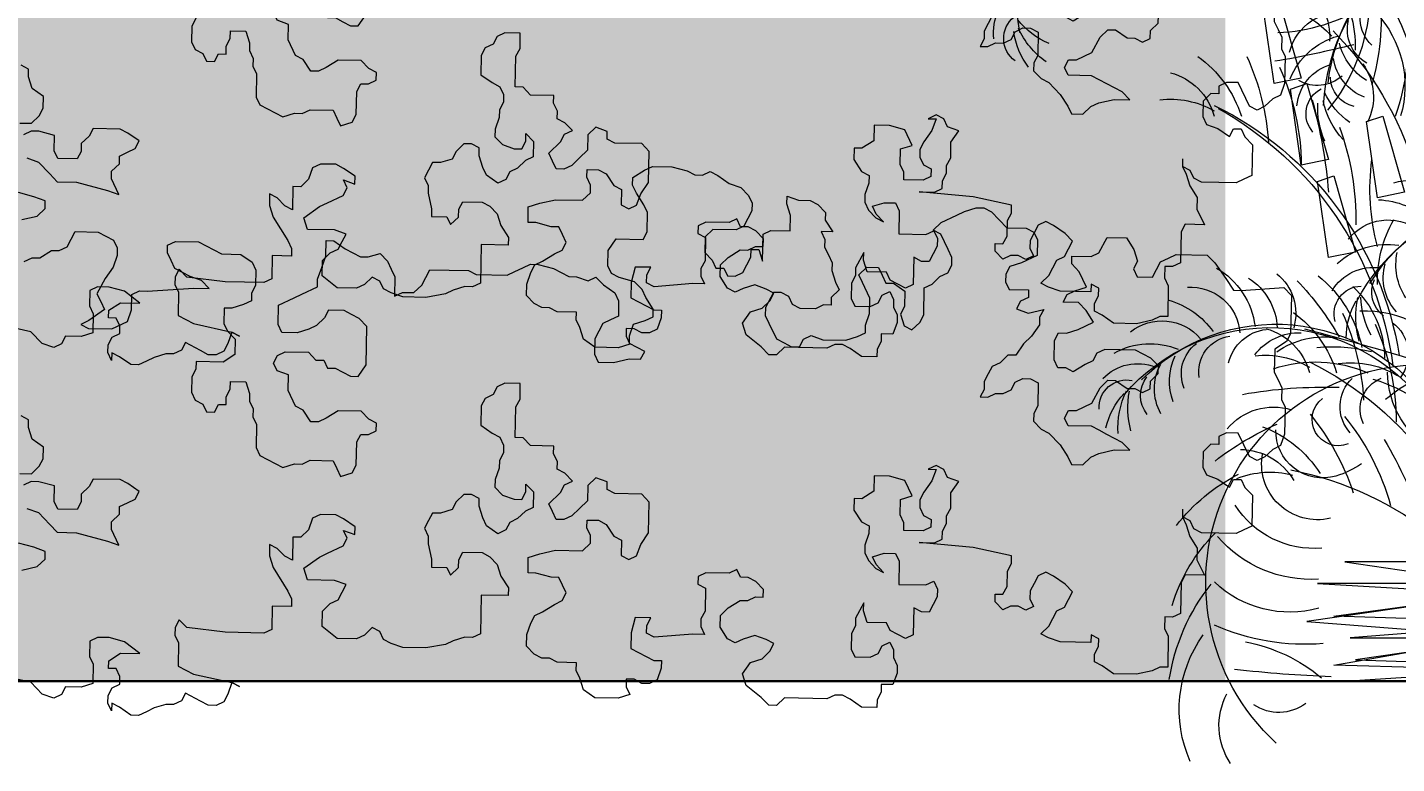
# Model space of a CAD drawing. Header units: metres. Extents: x -44 to 358, y -246 to 48.
# Drawn here: x 191.265 to 193.549, y 25.864 to 27.092 of the extents above; entities that cross this region are included whole.
import ezdxf

# ---------------------------------------------------------------- set-up
doc = ezdxf.new("R2010")
doc.units = ezdxf.units.M
doc.header["$LTSCALE"] = 0.3
doc.header["$PDMODE"] = 3
doc.layers.add('A-WALL', color=7, linetype='Continuous', lineweight=30)
doc.layers.add('arbustos', color=95, linetype='Continuous', lineweight=0)
doc.layers.add('DIMENSIONES', color=7, linetype='Continuous')
doc.layers.add('matas', color=74, linetype='Continuous', lineweight=0, transparency=0.6)
doc.layers.add('palmas', color=7, linetype='Continuous', lineweight=0, true_color=0x98b285)
doc.layers.add('PUERTA', color=2, linetype='Continuous', plot=False)
doc.styles.add('ESC100-2mm', font='arial.ttf', dxfattribs={"height": 0.15})
doc.dimstyles.new('DIMS100', dxfattribs={"dimtxt": 0.15, "dimasz": 0.2, "dimexe": 0.1, "dimexo": 0.1, "dimgap": 0.05, "dimtad": 2, "dimzin": 4, "dimdsep": 46, "dimtxsty": 'ESC100-2mm', "dimblk": 'DOTSMALL', "dimcen": 0.1, "dimdle": 0.1, "dimclrd": 256, "dimclre": 256, "dimclrt": 1, "dimadec": 0, "dimazin": 0, "dimtfac": 1, "dimtix": 1, "dimtmove": 2, "dimatfit": 3, "dimfxl": 1, "dimtolj": 1, "dimtzin": 0, "dimlwd": -1, "dimarcsym": 0})

# ---------------------------------------------------------------- blocks, each defined once
blk = doc.blocks.new('_DotSmall')
at = {"layer": 'PUERTA', "color": 0, "linetype": 'Continuous', "const_width": 0.5}
blk.add_lwpolyline([(-0.0625, 0, 1), (0.0625, 0, 1)], format="xyb", close=True, dxfattribs=at)
blk = doc.blocks.new('*D1111')
at = {"layer": 'DEFPOINTS', "color": 0, "transparency": 16777216}
for p in [(193.5192, 36.7058), (178.5755, 26.3012), (178.8578, 26.3012)]:
    blk.add_point(p, dxfattribs=at)
at = {"layer": 'DIMENSIONES', "transparency": 16777216}
blk.add_line((178.5755, 36.8058), (178.5755, 26.2012), dxfattribs=at)
at = {"layer": 'DIMENSIONES', "lineweight": -2, "transparency": 16777216}
for p, q in [((178.6755, 36.7058), (178.5755, 36.7058)), ((178.6755, 26.3012), (178.5755, 26.3012))]:
    blk.add_line(p, q, dxfattribs=at)
at = {"layer": 'DIMENSIONES', "transparency": 16777216, "xscale": 0.2, "yscale": 0.2, "zscale": 0.2}
for p, rotation in [((178.5755, 36.7058), 90), ((178.5755, 26.3012), 270)]:
    blk.add_blockref('_DotSmall', p, dxfattribs=dict(at, rotation=rotation))
at = {"layer": 'DIMENSIONES', "color": 5, "transparency": 16777216, "insert": (178.449, 31.5035), "char_height": 0.15, "attachment_point": 5, "rotation": 90, "style": 'ESC100-2mm'}
blk.add_mtext('\\A1;10.40', dxfattribs=at)
blk = doc.blocks.new('*D1117')
at = {"layer": 'DEFPOINTS', "color": 0, "transparency": 16777216}
for p in [(191.4455, 32.801), (179.9482, 26.3012), (180.504, 26.3012)]:
    blk.add_point(p, dxfattribs=at)
at = {"layer": 'DIMENSIONES', "transparency": 16777216}
blk.add_line((179.9482, 32.901), (179.9482, 26.2012), dxfattribs=at)
at = {"layer": 'DIMENSIONES', "lineweight": -2, "transparency": 16777216}
for p, q in [((180.0482, 32.801), (179.9482, 32.801)), ((180.0482, 26.3012), (179.9482, 26.3012))]:
    blk.add_line(p, q, dxfattribs=at)
at = {"layer": 'DIMENSIONES', "transparency": 16777216, "xscale": 0.2, "yscale": 0.2, "zscale": 0.2}
for p, rotation in [((179.9482, 32.801), 90), ((179.9482, 26.3012), 270)]:
    blk.add_blockref('_DotSmall', p, dxfattribs=dict(at, rotation=rotation))
at = {"layer": 'DIMENSIONES', "color": 5, "transparency": 16777216, "insert": (179.8216, 29.5511), "char_height": 0.15, "attachment_point": 5, "rotation": 90, "style": 'ESC100-2mm'}
blk.add_mtext('\\A1;6.50', dxfattribs=at)
blk = doc.blocks.new('A$C65AF79D4')
at = {"layer": 'matas'}
for p, q in [((1459.1, 1335.3), (1420.9, 1201.9)), ((1468.6, 1192.4), (1487.7, 1325.8)), ((1420.9, 1201.9), (1468.6, 1192.4)), ((1411.4, 1192.4), (1373.2, 1059)), ((1440, 1182.9), (1411.4, 1192.4)), ((1420.9, 1049.4), (1440, 1182.9)), ((1277.9, 1135.2), (1239.7, 1001.8)), ((1306.5, 1125.7), (1277.9, 1135.2)), ((1287.4, 992.3), (1306.5, 1125.7)), ((1373.2, 1059), (1420.9, 1049.4)), ((1363.7, 1030.4), (1325.6, 897)), ((1392.3, 1020.9), (1363.7, 1030.4)), ((1373.2, 887.5), (1392.3, 1020.9)), ((1239.7, 1001.8), (1287.4, 992.3)), ((1325.6, 897), (1373.2, 887.5)), ((1344.6, 353.8), (1087.1, 315.7)), ((1173, 353.8), (1344.6, 353.8)), ((1392.3, 315.7), (1058.5, 296.6)), ((1087.1, 315.7), (1392.3, 315.7)), ((1363.7, 258.5), (1087.1, 296.6)), ((1087.1, 296.6), (1411.4, 249)), ((1411.4, 249), (791.5, 201.4)), ((848.7, 258.5), (1335.1, 220.4)), ((1058.5, 249), (1363.7, 258.5)), ((1335.1, 220.4), (1058.5, 220.4)), ((1058.5, 220.4), (1325.6, 182.3)), ((1363.7, 172.8), (1144.4, 210.9)), ((1049, 163.2), (1363.7, 172.8)), ((1325.6, 182.3), (1058.5, 172.8)), ((896.4, 144.2), (1354.2, 144.2)), ((1354.2, 144.2), (1049, 163.2))]:
    blk.add_line(p, q, dxfattribs=at)
for centre, radius, start, end in [((1580.1, 1340.9), 339.3, 349.9834, 93.0684), ((1619.4, 1350.1), 318.7, 74.0729, 219.8422), ((1045.2, 1156.8), 330.6, 6.387, 107.4652), ((1042.7, 1139.8), 339.3, 2.4211, 105.506), ((1517.5, 1174.7), 297.4, 134.0084, 163.6893), ((1531.2, 1257.7), 204.9, 145.0462, 181.9252), ((1719.8, 1309.5), 439, 175.1757, 195.7995), ((1255, 1306.2), 62.7, 312.2881, 44.1291), ((1479.7, 1274.8), 108.7, 124.7645, 184.2595), ((1876.6, 1281.7), 83.8, 352.7051, 61.2647), ((1476.9, 1603.3), 322.5, 238.419, 267.359), ((1484.7, 1175.3), 153.9, 102.4142, 139.2573), ((1652.2, 1272), 419, 174.8929, 199.0993), ((1426.8, 1188.4), 187.6, 136.8228, 196.318), ((1273.8, 1286.5), 66.3, 298.882, 14.5444), ((1354.9, 1227.7), 88.6, 12.9234, 101.4913), ((1805, 1396), 145.5, 293.427, 320.9109), ((1894, 1271.4), 48.4, 305.9107, 51.0436), ((1786, 871.3), 590, 135.526, 190.5615), ((1320.9, 1151.3), 129.5, 22.4802, 73.9959), ((1783.4, 1350), 146.4, 305.3358, 335.5868), ((1788.4, 1304), 138, 323.0478, 351.488), ((1250.9, 1288), 106, 301.6, 346.3733), ((1770.4, 3017.9), 1812, 255.893, 260.366), ((1393.7, 1169), 99.3, 144.439, 206.3898), ((1277.7, 1249.9), 87.8, 291.8093, 351.1007), ((1345, 1145.9), 83.8, 5.1428, 73.7023), ((1916.2, 1059), 439, 155.6413, 176.2652), ((1721.2, 1073.2), 204.9, 125.5119, 162.3908), ((1316.4, 1204.4), 53.4, 282.9654, 359.17), ((1393, 1255), 65.8, 228.5624, 299.3316), ((1839.9, 1046.3), 419, 155.3585, 179.5649), ((1678.4, 1106.6), 108.7, 105.2301, 164.7251), ((1250.4, 1242.1), 145.5, 305.8647, 333.3485), ((1364.2, 1139.6), 48.4, 318.3483, 63.4812), ((1832.1, 623.9), 590, 115.9917, 171.0271), ((1239.2, 1192.6), 146.4, 317.7734, 348.0244), ((2243.2, 931.7), 872.8, 164.5766, 175.3922), ((1254, 1148.7), 138, 335.4855, 3.9256), ((1649.8, 1011.1), 153.9, 82.8798, 119.7229), ((1862.2, 618.5), 607.1, 119.1416, 172.4829), ((1791.2, 955.1), 465.8, 159.7716, 181.2893), ((911.3, 1006.6), 389.2, 345.1024, 7.7394), ((1233.7, 936.3), 85.9, 72.907, 162.9518), ((1018.9, 668.5), 330.6, 31.6098, 132.6879), ((1023.8, 652.1), 339.3, 27.6438, 130.7287), ((1291.7, 848), 140.9, 92.6091, 131.937), ((1268.9, 864.7), 88.6, 38.1462, 126.7141), ((1063.6, 844.6), 223.8, 358.7803, 29.3133), ((1149, 874.9), 106, 326.8228, 11.596), ((1270.6, 781), 129.5, 47.7029, 99.2186), ((1189.6, 851.9), 87.8, 317.0321, 16.3234), ((1294.7, 786.4), 83.8, 30.3655, 98.925), ((1639.6, 749.4), 138.7, 120.5052, 172.832), ((1243.9, 827.1), 53.4, 308.1881, 24.3927), ((1526, 687), 215.6, 128.664, 168.6149), ((1814.3, 482.3), 531.2, 136.6761, 149.9692), ((1519.1, 789.7), 88.6, 128.483, 196.6689), ((1572.2, 759.4), 109.2, 122.6098, 177.4656), ((1448, 709.2), 173.2, 132.7065, 179.3963), ((1171, 821.4), 145.5, 331.0874, 358.5713), ((1314.8, 788.9), 48.4, 343.571, 88.7039), ((1179.2, 783.6), 146.4, 342.9962, 13.2472), ((1614.4, 749.6), 85.9, 86.0312, 176.0759), ((1310.9, 601.4), 192.9, 87.797, 149.3748), ((1204.3, 744.4), 138, 0.7082, 29.1484), ((1691, 676.8), 140.9, 105.7333, 145.0612), ((1466, 440), 330.6, 44.7339, 145.8121), ((1301.8, 718.3), 68.4, 126.85, 216.8591), ((1673.7, 598.8), 419, 155.791, 179.9974), ((1749.9, 612.1), 439, 156.0737, 176.6976), ((1554.8, 624.9), 204.9, 125.9443, 162.8233), ((1665, 687.8), 88.6, 51.2703, 139.8382), ((2684.7, -4070.7), 4997.2, 104.7143, 107.3385), ((1474.6, 425.2), 339.3, 40.7679, 143.8529), ((1380.9, 602.4), 145.8, 55.2882, 99.2448), ((1511.7, 657.9), 108.7, 105.6626, 165.1576), ((1425.3, 659.8), 95.7, 36.5155, 92.7006), ((1473.4, 685.2), 76.8, 13.2519, 83.3048), ((1537.8, 687.4), 62.7, 350.635, 82.476), ((1366.9, 445.1), 285.9, 84.6686, 103.9389), ((1564.8, 683.6), 66.3, 337.2289, 52.8912), ((1685.7, 606.8), 129.5, 60.827, 112.3427), ((1669.1, 176.4), 590, 116.4241, 171.4596), ((1205.9, 317.5), 382.4, 312.6343, 98.4037), ((1084.3, 414.8), 292.9, 49.8946, 74.9332), ((1333.9, 543.2), 159.8, 81.9135, 122.9122), ((1396.1, 473.9), 230.5, 71.41, 113.4733), ((1483.9, 562.2), 153.9, 83.3122, 120.1553), ((1545.9, 670.6), 106, 339.9469, 24.7202), ((1590.6, 657.3), 87.8, 330.1562, 29.4475), ((1707.9, 617.5), 83.8, 43.4896, 112.0492), ((1109, 688.1), 160.8, 297.8691, 359.4469), ((1373.3, 411.5), 274.2, 106.5437, 127.2681), ((1259.9, 621.7), 57.9, 333.5017, 68.7134), ((1285.6, 626.1), 67.4, 317.1133, 47.1412), ((1649.2, 645.6), 53.4, 321.3123, 37.5169), ((1726.9, 624.4), 48.4, 356.6952, 101.8281), ((1379.3, -164.1), 824.4, 79.9005, 91.708), ((1579.5, 623.4), 145.5, 344.2115, 11.6954), ((1596, 588.5), 146.4, 356.1203, 26.3713), ((1629.4, 556), 138, 13.8323, 42.2725), ((1355.9, 603.6), 46.1, 248.2388, 52.7227), ((1469.1, 518.6), 106.6, 39.9723, 106.8675), ((1668.9, 342.6), 419, 140.5431, 164.7495), ((1745.9, 335.4), 439, 140.8259, 161.4497), ((1383.4, 582.9), 82, 253.436, 1.8245), ((1561, 399), 204.9, 110.6964, 147.5754), ((1259, 128), 510, 52.1364, 66.3756), ((2029.4, 128.7), 872.8, 149.7612, 160.5767), ((1392.7, 525.3), 97.7, 256.2382, 11.3711), ((1528.1, 442.2), 108.7, 90.4147, 149.9097), ((1553.3, -63.7), 590, 101.1762, 156.2117), ((1404.1, 652.4), 154.5, 234.9692, 253.436), ((1476.1, 357.2), 153.9, 68.0644, 104.9075), ((1383, 218), 325.1, 37.853, 62.8919), ((1398.2, 542), 164.7, 265.3391, 327.2899), ((1404.1, 538.1), 215.1, 266.3728, 319.5208), ((1360.8, 193.1), 298.3, 16.4463, 45.0532), ((1441.6, 455.8), 190.1, 254.3216, 313.8168), ((1299.6, 92.8), 356.9, 8.7873, 38.4681), ((1415.2, 596.2), 387, 265.1176, 294.0575), ((1409.7, 94.7), 225.1, 336.1585, 35.6538), ((1575.8, -79.1), 298.3, 101.0254, 129.6323), ((1288.4, 2325.3), 2174.4, 272.1105, 276.5836), ((1446, 66.5), 119.1, 326.0867, 28.0376), ((1460.3, 168.7), 78.9, 233.145, 303.9141)]:
    blk.add_arc(centre, radius, start, end, dxfattribs=at)
blk = doc.blocks.new('cay11')
at = {"layer": 'palmas'}
for points in [[(-2819.7, -72.6), (-2819.7, -43.6), (-2834.3, -14.5), (-2848.8, 29), (-2877.9, 72.6), (-2877.9, 116.2), (-2907, 174.2), (-2834.3, 174.2), (-2819.7, 203.3), (-2819.7, 319.4), (-2790.7, 334), (-2761.6, 334), (-2761.6, 377.5), (-2776.1, 406.6), (-2776.1, 522.7), (-2747.1, 522.7), (-2718, 537.2), (-2659.9, 551.8), (-2572.7, 551.8), (-2529, 522.7), (-2500, 508.2), (-2500, 479.2), (-2514.5, 450.1), (-2514.5, 421.1), (-2485.4, 406.6), (-2485.4, 435.6), (-2369.2, 435.6), (-2325.6, 421.1), (-2296.5, 406.6), (-2325.6, 377.5), (-2354.6, 319.4), (-2383.7, 304.9), (-2412.8, 246.8), (-2383.7, 217.8), (-2340.1, 188.8), (-2311, 174.2), (-2282, 188.8), (-2267.4, 217.8), (-2252.9, 246.8), (-2252.9, 275.9), (-2267.4, 304.9), (-2238.4, 319.4), (-2209.3, 304.9), (-2180.2, 304.9), (-2151.1, 319.4), (-2122.1, 290.4), (-2122.1, 261.4), (-2151.1, 261.4), (-2165.7, 232.3), (-2165.7, 174.2), (-2180.2, 145.2), (-2180.2, 116.2), (-2034.9, 87.1), (-1831.4, 72.6), (-1889.5, 72.6), (-1918.6, 58.1), (-1918.6, 29), (-1933.1, 0), (-1933.1, -29), (-1947.7, -58.1), (-1947.7, -116.2), (-1976.7, -159.7), (-1933.1, -174.2), (-1918.6, -203.3), (-1889.5, -217.8), (-1860.5, -203.3), (-1889.5, -203.3), (-1875, -159.7), (-1845.9, -116.2), (-1831.4, -87.1), (-1831.4, -58.1), (-1845.9, -29), (-1875, -14.5), (-1875, 14.5), (-1845.9, 29), (-1773.2, 29), (-1773.2, 0), (-1758.7, -29), (-1758.7, -87.1), (-1802.3, -101.6), (-1773.2, -159.7), (-1715.1, -174.2), (-1657, -174.2), (-1657, -116.2), (-1613.4, -87.1), (-1584.3, -87.1), (-1584.3, -43.6), (-1613.4, 0), (-1642.4, 14.5), (-1642.4, 43.6), (-1627.9, 87.1), (-1627.9, 116.2), (-1642.4, 145.2), (-1671.5, 174.2), (-1700.6, 188.8), (-1671.5, 159.7), (-1657, 130.7), (-1700.6, 116.2), (-1744.2, 116.2), (-1758.7, 145.2), (-1758.7, 232.3), (-1860.5, 232.3), (-1889.5, 217.8), (-1904.1, 246.8), (-1904.1, 275.9), (-1875, 334), (-1845.9, 334), (-1816.8, 319.4), (-1816.8, 421.1), (-1787.8, 435.6), (-1758.7, 421.1), (-1729.6, 406.6), (-1715.1, 377.5), (-1642.4, 377.5), (-1627.9, 334), (-1627.9, 304.9), (-1598.8, 363), (-1598.8, 392), (-1584.3, 421.1), (-1584.3, 479.2), (-1598.8, 508.2), (-1657, 508.2), (-1686, 493.7), (-1700.6, 464.6), (-1729.6, 450.1), (-1744.2, 479.2), (-1744.2, 508.2), (-1758.7, 537.2), (-1758.7, 566.3), (-1744.2, 609.8), (-1700.6, 609.8), (-1700.6, 638.9), (-1686, 667.9), (-1686, 697), (-1627.9, 697), (-1584.3, 667.9), (-1555.2, 653.4), (-1526.2, 653.4), (-1497.1, 667.9), (-1337.2, 667.9), (-1308.1, 697), (-1279.1, 697), (-1250, 667.9), (-1191.9, 624.4), (-1177.3, 580.8), (-1206.4, 537.2), (-1250, 522.7), (-1279.1, 493.7), (-1293.6, 464.6), (-1264.5, 450.1), (-1220.9, 435.6), (-1177.3, 450.1), (-1148.2, 464.6), (-1119.2, 450.1), (-1090.1, 406.6), (-1090.1, 363), (-1119.2, 334), (-1162.8, 304.9), (-1191.9, 304.9), (-1220.9, 290.4), (-1250, 290.4), (-1250, 261.4), (-1220.9, 232.3), (-1191.9, 217.8), (-1162.8, 217.8), (-1148.2, 188.8), (-1119.2, 203.3), (-1032, 203.3), (-1002.9, 217.8), (-1002.9, 246.8), (-1032, 261.4), (-1032, 348.5), (-1017.4, 377.5), (-1017.4, 406.6), (-1032, 435.6), (-988.4, 435.6), (-843, 450.1), (-813.9, 435.6), (-813.9, 406.6), (-828.5, 377.5), (-770.3, 377.5), (-755.8, 435.6), (-755.8, 493.7), (-813.9, 522.7), (-843, 537.2), (-872.1, 537.2), (-872.1, 566.3), (-857.6, 609.8), (-828.5, 624.4), (-799.4, 624.4), (-770.3, 609.8), (-741.3, 609.8), (-741.3, 638.9), (-755.8, 667.9), (-712.2, 682.4), (-625, 682.4), (-581.4, 653.4), (-566.9, 609.8), (-552.3, 580.8), (-552.3, 551.8), (-479.6, 551.8), (-450.6, 537.2), (-421.5, 537.2), (-392.4, 522.7), (-363.4, 493.7), (-363.4, 450.1), (-377.9, 406.6), (-392.4, 377.5), (-421.5, 363), (-465.1, 334), (-494.2, 319.4), (-508.7, 290.4), (-494.2, 261.4), (-479.6, 232.3), (-450.6, 232.3), (-392.4, 217.8), (-363.4, 217.8), (-363.4, 159.7), (-407, 145.2), (-465.1, 130.7), (-566.9, 130.7), (-595.9, 101.6), (-595.9, 72.6), (-581.4, 43.6), (-581.4, 14.5), (-625, 14.5), (-654.1, 29), (-683.1, 72.6), (-712.2, 87.1), (-712.2, 145.2), (-741.3, 159.7), (-770.3, 145.2), (-784.9, 101.6), (-813.9, 58.1), (-813.9, -58.1), (-784.9, -87.1), (-683.1, -87.1), (-654.1, -101.6), (-654.1, -130.7), (-610.5, -145.2), (-581.4, -116.2), (-581.4, -58.1), (-552.3, -29), (-523.3, 0), (-494.2, 14.5), (-465.1, 14.5), (-450.6, -14.5), (-436, -43.6), (-479.6, -87.1), (-494.2, -116.2), (-523.3, -130.7), (-494.2, -159.7), (-465.1, -174.2), (-465.1, -203.3), (-450.6, -232.3), (-450.6, -261.4), (-363.4, -261.4), (-334.3, -290.4), (-305.2, -290.4), (-305.2, -406.6), (-319.8, -435.6), (-319.8, -493.7), (-261.6, -493.7), (-232.6, -479.2), (-218, -450.1), (-189, -435.6), (-174.4, -406.6), (-174.4, -334), (-218, -304.9), (-247.1, -290.4), (-261.6, -261.4), (-261.6, -232.3), (-247.1, -203.3), (-247.1, -174.2), (-232.6, -130.7), (-232.6, -101.6), (-261.6, -72.6), (-305.2, -58.1), (-334.3, -58.1), (-348.8, -87.1), (-348.8, -116.2), (-377.9, -87.1), (-377.9, -29), (-348.8, -14.5), (-319.8, 14.5), (-290.7, 29), (-276.2, 58.1), (-247.1, 72.6), (-203.5, 43.6), (-189, 14.5), (-174.4, -29), (-174.4, -58.1), (-145.3, -72.6), (-116.3, -72.6), (-87.2, -43.6), (-72.7, -14.5), (-29.1, 0), (0, 0), (14.5, 29), (29.1, 58.1), (14.5, 87.1), (14.5, 116.2), (0, 174.2), (0, 203.3), (-58.1, 203.3), (-72.7, 232.3), (-101.7, 203.3), (-101.7, 174.2), (-116.3, 145.2), (-189, 145.2), (-218, 159.7), (-247.1, 188.8), (-261.6, 232.3), (-290.7, 275.9), (-290.7, 304.9), (-189, 304.9), (-189, 450.1), (-159.9, 464.6), (-130.8, 464.6), (-87.2, 479.2), (-58.1, 493.7), (14.5, 508.2), (101.7, 508.2), (145.3, 493.7), (174.4, 479.2), (189, 450.1), (218, 435.6), (247.1, 464.6), (276.2, 479.2), (348.8, 479.2), (407, 435.6), (407, 377.5), (377.9, 348.5), (348.8, 334), (334.3, 304.9), (319.8, 275.9), (363.4, 261.4), (465.1, 261.4), (479.6, 217.8), (421.5, 174.2), (392.4, 159.7), (334.3, 130.7), (319.8, 101.6), (334.3, 72.6), (290.7, 87.1), (290.7, 58.1), (334.3, 29), (363.4, 14.5), (421.5, 14.5), (450.6, 29), (465.1, 72.6), (494.2, 101.6), (523.3, 101.6), (523.3, 188.8), (552.3, 174.2), (581.4, 145.2), (610.5, 130.7), (610.5, 174.2), (595.9, 217.8), (537.8, 304.9), (523.3, 334), (523.3, 363), (595.9, 363), (595.9, 450.1), (625, 464.6), (770.3, 464.6), (915.7, 450.1), (944.8, 421.1), (959.3, 450.1), (959.3, 479.2), (944.8, 508.2), (944.8, 595.3), (886.6, 624.4), (741.3, 653.4), (712.2, 667.9), (741.3, 653.4), (755.8, 697), (770.3, 726), (799.4, 740.5), (828.5, 740.5), (857.6, 726), (915.7, 697), (930.2, 726), (959.3, 740.5), (988.4, 740.5), (1032, 755), (1061, 769.6), (1090.1, 784.1), (1119.2, 784.1), (1162.8, 755), (1191.9, 740.5), (1191.9, 769.6), (1206.4, 740.5), (1206.4, 711.5), (1191.9, 682.4), (1162.8, 667.9), (1162.8, 638.9), (1177.3, 609.8), (1206.4, 609.8), (1206.4, 580.8), (1162.8, 551.8), (1090.1, 551.8), (1148.2, 508.2), (1206.4, 493.7), (1250, 493.7), (1279.1, 508.2), (1279.1, 566.3), (1264.5, 595.3), (1264.5, 667.9), (1308.1, 682.4), (1366.3, 682.4), (1380.8, 711.5), (1409.9, 726), (1453.5, 711.5), (1497.1, 667.9), (1569.8, 653.4)], [(1540.7, 246.8), (1482.5, 232.3), (1453.5, 203.3), (1453.5, 174.2), (1497.1, 159.7), (1555.2, 145.2)], [(1526.2, 14.5), (1482.5, 29), (1438.9, 72.6), (1409.9, 101.6), (1337.2, 101.6), (1220.9, 130.7), (1177.3, 145.2), (1206.4, 87.1), (1206.4, 58.1), (1177.3, 29), (1177.3, 0), (1148.2, -14.5), (1119.2, -29), (1104.6, -58.1), (1148.2, -87.1), (1177.3, -101.6), (1279.1, -101.6), (1293.6, -72.6), (1322.7, -43.6), (1322.7, -14.5), (1337.2, 14.5), (1409.9, 14.5), (1424.4, -14.5), (1424.4, -72.6), (1482.5, -87.1), (1511.6, -87.1), (1540.7, -72.6)], [(1555.2, -116.2), (1511.6, -116.2), (1482.5, -145.2), (1468, -174.2), (1468, -217.8), (1511.6, -246.8), (1526.2, -290.4), (1526.2, -319.4), (1555.2, -334)], [(1555.2, -914.8), (1526.2, -929.3), (1497.1, -929.3), (1453.5, -958.3), (1424.4, -958.3), (1395.3, -972.8), (1366.3, -1030.9), (1279.1, -1030.9), (1220.9, -1001.9), (1206.4, -972.8), (1206.4, -943.8), (1220.9, -900.2), (1250, -856.7), (1279.1, -798.6), (1264.5, -769.6), (1250, -740.5), (1308.1, -697), (1337.2, -682.4), (1308.1, -667.9), (1220.9, -667.9), (1162.8, -697), (1148.2, -740.5), (1148.2, -798.6), (1119.2, -813.1), (1090.1, -813.1), (915.7, -827.6), (857.6, -827.6), (886.6, -856.7), (930.2, -871.2), (959.3, -885.7), (988.4, -900.2), (1002.9, -929.3), (1017.4, -958.3), (1017.4, -987.4), (988.4, -1001.9), (901.2, -1001.9), (872.1, -987.4), (843, -972.8), (813.9, -958.3), (741.3, -958.3), (697.7, -929.3), (683.1, -900.2), (683.1, -842.2), (697.7, -813.1), (697.7, -784.1), (726.7, -769.6), (770.3, -755), (799.4, -755), (799.4, -697), (784.9, -667.9), (755.8, -638.9), (755.8, -580.8), (799.4, -551.8), (901.2, -551.8), (901.2, -522.7), (915.7, -493.7), (915.7, -435.6), (901.2, -406.6), (872.1, -392), (857.6, -363), (828.5, -363), (813.9, -392), (784.9, -392), (784.9, -421.1), (770.3, -450.1), (770.3, -479.2), (712.2, -479.2), (697.7, -435.6), (697.7, -406.6), (683.1, -377.5), (683.1, -348.5), (668.6, -319.4), (668.6, -232.3), (654.1, -203.3), (625, -188.8), (595.9, -174.2), (566.9, -159.7), (523.3, -174.2), (494.2, -174.2), (465.1, -188.8), (377.9, -188.8), (363.4, -159.7), (348.8, -130.7), (305.2, -145.2), (290.7, -174.2), (290.7, -261.4), (276.2, -290.4), (247.1, -290.4), (218, -304.9), (218, -334), (247.1, -348.5), (276.2, -377.5), (363.4, -377.5), (407, -348.5), (436, -334), (465.1, -334), (494.2, -377.5), (523.3, -392), (552.3, -450.1), (552.3, -508.2), (595.9, -522.7), (610.5, -551.8), (595.9, -580.8), (566.9, -595.3), (479.6, -595.3), (450.6, -566.3), (421.5, -566.3), (407, -537.2), (377.9, -537.2), (348.8, -522.7), (319.8, -508.2), (290.7, -508.2), (261.6, -551.8), (261.6, -697), (290.7, -726), (319.8, -740.5), (348.8, -755), (407, -755), (421.5, -726), (450.6, -697), (479.6, -682.4), (523.3, -667.9), (581.4, -667.9), (595.9, -697), (595.9, -769.6), (537.8, -798.6), (508.7, -813.1), (450.6, -842.2), (450.6, -871.2), (436, -914.8), (421.5, -958.3), (421.5, -1016.4), (392.4, -1016.4), (348.8, -987.4), (319.8, -972.8), (290.7, -958.3), (261.6, -958.3), (218, -972.8), (189, -943.8), (174.4, -914.8), (159.9, -885.7), (159.9, -813.1), (130.8, -827.6), (87.2, -827.6), (58.1, -856.7), (29.1, -914.8), (-116.3, -914.8), (-145.3, -900.2), (-261.6, -900.2), (-290.7, -914.8), (-319.8, -929.3), (-348.8, -943.8), (-377.9, -943.8), (-436, -929.3), (-465.1, -914.8), (-494.2, -900.2), (-523.3, -900.2), (-566.9, -885.7), (-595.9, -900.2), (-625, -871.2), (-668.6, -842.2), (-683.1, -813.1), (-683.1, -755), (-654.1, -740.5), (-625, -726), (-595.9, -667.9), (-595.9, -609.8), (-610.5, -580.8), (-668.6, -580.8), (-726.7, -595.3), (-770.3, -595.3), (-784.9, -624.4), (-755.8, -638.9), (-726.7, -653.4), (-726.7, -682.4), (-741.3, -726), (-784.9, -740.5), (-813.9, -755), (-813.9, -784.1), (-784.9, -827.6), (-770.3, -856.7), (-741.3, -885.7), (-683.1, -900.2), (-654.1, -914.8), (-639.5, -943.8), (-639.5, -1001.9), (-668.6, -1045.4), (-770.3, -1045.4), (-784.9, -1074.5), (-784.9, -1147.1), (-770.3, -1176.1), (-741.3, -1219.7), (-726.7, -1248.7), (-726.7, -1277.8), (-770.3, -1306.8), (-799.4, -1321.3), (-872.1, -1321.3), (-930.2, -1306.8), (-959.3, -1292.3), (-988.4, -1292.3), (-1017.4, -1306.8), (-1046.5, -1292.3), (-1090.1, -1263.2), (-1133.7, -1248.7), (-1162.8, -1219.7), (-1177.3, -1190.6), (-1177.3, -1161.6), (-1162.8, -1132.6), (-1148.2, -1103.5), (-1119.2, -1089), (-1032, -1089), (-1002.9, -1060), (-1002.9, -1001.9), (-1032, -972.8), (-1046.5, -943.8), (-1075.6, -943.8), (-1090.1, -914.8), (-1119.2, -914.8), (-1148.2, -929.3), (-1177.3, -987.4), (-1177.3, -1016.4), (-1206.4, -1016.4), (-1220.9, -972.8), (-1220.9, -1074.5), (-1250, -1089), (-1322.7, -1089), (-1322.7, -1147.1), (-1308.1, -1190.6), (-1308.1, -1219.7), (-1351.7, -1205.2), (-1395.3, -1205.2), (-1424.4, -1190.6), (-1453.5, -1161.6), (-1453.5, -1132.6), (-1482.5, -1089), (-1438.9, -1089), (-1453.5, -1060), (-1453.5, -1030.9), (-1468, -1001.9), (-1482.5, -972.8), (-1482.5, -943.8), (-1497.1, -900.2), (-1511.6, -871.2), (-1482.5, -842.2), (-1482.5, -813.1), (-1453.5, -813.1), (-1424.4, -798.6), (-1366.3, -798.6), (-1337.2, -813.1), (-1322.7, -842.2), (-1293.6, -856.7), (-1264.5, -856.7), (-1235.5, -798.6), (-1235.5, -769.6), (-1250, -740.5), (-1279.1, -682.4), (-1308.1, -667.9), (-1337.2, -653.4), (-1366.3, -653.4), (-1380.8, -682.4), (-1409.9, -697), (-1453.5, -682.4), (-1540.7, -682.4), (-1584.3, -697), (-1613.4, -711.5), (-1613.4, -740.5), (-1627.9, -784.1), (-1627.9, -842.2), (-1598.8, -900.2), (-1584.3, -929.3), (-1613.4, -958.3), (-1657, -958.3), (-1671.5, -929.3), (-1686, -900.2), (-1715.1, -900.2), (-1758.7, -871.2), (-1758.7, -813.1), (-1744.2, -784.1), (-1758.7, -740.5), (-1787.8, -726), (-1816.8, -755), (-1831.4, -784.1), (-1831.4, -885.7), (-1860.5, -900.2), (-1889.5, -929.3), (-1918.6, -943.8), (-1933.1, -972.8), (-1933.1, -1001.9), (-1918.6, -1030.9), (-1889.5, -1089), (-1860.5, -1103.5), (-1889.5, -1132.6), (-1947.7, -1161.6), (-1976.7, -1176.1), (-2020.3, -1190.6), (-2049.4, -1190.6), (-2078.5, -1176.1), (-2107.5, -1147.1), (-2136.6, -1118), (-2209.3, -1118), (-2238.4, -1103.5), (-2252.9, -1074.5), (-2252.9, -1016.4), (-2194.7, -987.4), (-2151.1, -972.8), (-2136.6, -943.8), (-2136.6, -914.8), (-2151.1, -885.7), (-2223.8, -885.7), (-2223.8, -856.7), (-2194.7, -842.2), (-2180.2, -813.1), (-2223.8, -798.6), (-2282, -813.1), (-2267.4, -784.1), (-2267.4, -755), (-2238.4, -711.5), (-2209.3, -682.4), (-2180.2, -638.9), (-2151.1, -638.9), (-2122.1, -609.8), (-2093, -595.3), (-2078.5, -566.3), (-2063.9, -537.2), (-2063.9, -508.2), (-2049.4, -479.2), (-2078.5, -479.2), (-2107.5, -493.7), (-2136.6, -493.7), (-2165.7, -508.2), (-2180.2, -537.2), (-2209.3, -551.8), (-2238.4, -551.8), (-2267.4, -537.2), (-2267.4, -450.1), (-2252.9, -421.1), (-2252.9, -392), (-2282, -363), (-2311, -348.5), (-2354.6, -304.9), (-2383.7, -261.4), (-2398.2, -232.3), (-2441.8, -232.3), (-2470.9, -261.4), (-2500, -275.9), (-2558.1, -290.4), (-2616.3, -290.4), (-2587.2, -319.4), (-2558.1, -334), (-2529, -348.5), (-2500, -363), (-2470.9, -377.5), (-2383.7, -377.5), (-2369.2, -406.6), (-2383.7, -435.6), (-2412.8, -435.6), (-2441.8, -450.1), (-2470.9, -464.6), (-2500, -522.7), (-2529, -551.8), (-2558.1, -551.8), (-2601.7, -522.7), (-2630.8, -522.7), (-2659.9, -508.2), (-2688.9, -522.7), (-2688.9, -551.8), (-2718, -580.8), (-2718, -609.8), (-2688.9, -638.9), (-2659.9, -653.4), (-2630.8, -667.9), (-2514.5, -667.9), (-2485.4, -653.4), (-2470.9, -624.4), (-2441.8, -609.8), (-2398.2, -580.8), (-2369.2, -595.3), (-2340.1, -595.3), (-2325.6, -624.4), (-2325.6, -697), (-2340.1, -726), (-2369.2, -726), (-2412.8, -740.5), (-2441.8, -755), (-2470.9, -769.6), (-2441.8, -813.1), (-2412.8, -842.2), (-2354.6, -842.2), (-2369.2, -871.2), (-2398.2, -885.7), (-2441.8, -900.2), (-2427.3, -929.3), (-2412.8, -958.3), (-2383.7, -987.4), (-2383.7, -1016.4), (-2456.4, -1016.4), (-2485.4, -1030.9), (-2514.5, -1089), (-2587.2, -1089), (-2616.3, -1045.4), (-2630.8, -1001.9), (-2616.3, -972.8), (-2630.8, -943.8), (-2688.9, -943.8), (-2718, -1001.9), (-2747.1, -1016.4), (-2776.1, -1030.9), (-2892.4, -1030.9), (-2921.5, -1001.9), (-2965.1, -943.8), (-2994.2, -900.2), (-3023.2, -900.2), (-3183.1, -914.8), (-3212.2, -885.7), (-3212.2, -740.5), (-3197.6, -711.5), (-3154, -682.4), (-3154, -595.3), (-3168.6, -566.3), (-3183.1, -537.2), (-3183.1, -493.7), (-3197.6, -464.6), (-3197.6, -363), (-3183.1, -319.4), (-3154, -304.9), (-3125, -275.9), (-3095.9, -261.4), (-3066.8, -275.9), (-3023.2, -363), (-2979.6, -363), (-2950.6, -348.5), (-2950.6, -319.4), (-2921.5, -319.4), (-2892.4, -290.4), (-2892.4, -232.3), (-2907, -203.3), (-2950.6, -188.8), (-2994.2, -159.7), (-3008.7, -188.8), (-3037.8, -188.8), (-3052.3, -159.7), (-3081.4, -130.7), (-3081.4, -14.5), (-3052.3, 0), (-3023.2, 14.5), (-2892.4, 14.5), (-2863.3, 0), (-2848.8, -29), (-2819.7, -43.6)]]:
    blk.add_lwpolyline(points, dxfattribs=at)

msp = doc.modelspace()

# ---------------------------------------------------------------- hatches: boundary and pattern name
at = {"layer": 'arbustos', "true_color": 0x9cad8a}
h = msp.add_hatch(dxfattribs=at)
h.set_pattern_fill('CROSS', color=253, scale=0.01, style=0)
h.set_pattern_definition([(0, (191.64658, 27.491524), (0.0635, 0.0635), [0.03175, -0.09525]), (90, (191.662454, 27.47565), (-0.0635, 0.0635), [0.03175, -0.09525])])
h.paths.add_polyline_path([(193.2632537, 28.5665239), (187.0331637, 28.5665239), (187.0331637, 26.0012153), (193.2632537, 26.0012153)])

# ---------------------------------------------------------------- linework, layer by layer
at = {"layer": 'A-WALL'}
msp.add_line((177.8146346, 26.0012153), (213.4455178, 26.0012153), dxfattribs=at)

# ---------------------------------------------------------------- block references
at = {"layer": 'arbustos', "xscale": 0.0004434390308396143, "yscale": 0.0004434390308396143, "zscale": 0.0004434390308396143, "rotation": 178.815540635539}
for p in [(191.9409155, 26.8668354), (191.9409155, 26.2818962)]:
    msp.add_blockref('cay11', p, dxfattribs=at)
at = {"layer": 'matas', "xscale": -0.0009516181409652221, "yscale": 0.0009516181409652221, "zscale": 0.0009516181409652221}
msp.add_blockref('A$C65AF79D4', (194.7418276, 25.8637553), dxfattribs=at)

# ---------------------------------------------------------------- dimensions: what is measured, and where the dimension line sits
at = {"layer": 'DIMENSIONES'}
for base, p1, p2, picture, middle in [((178.575543, 26.3012153), (193.5191859, 36.7057941), (178.8577781, 26.3012153), '*D1111', (178.448957, 31.5035047)), ((179.948194, 26.3012153), (191.4454792, 32.8010174), (180.5040464, 26.3012153), '*D1117', (179.8216081, 29.5511164))]:
    dim = msp.add_linear_dim(base=base, p1=p1, p2=p2, angle=90, dimstyle='DIMS100', override={"dimexe": 0, "dimclrt": 5, "dimfxl": 0.1, "dimfxlon": 1}, dxfattribs=at)
    dim.commit()
    dim.dimension.update_dxf_attribs({"geometry": picture, "text_midpoint": middle})

doc.saveas('drawing.dxf')
